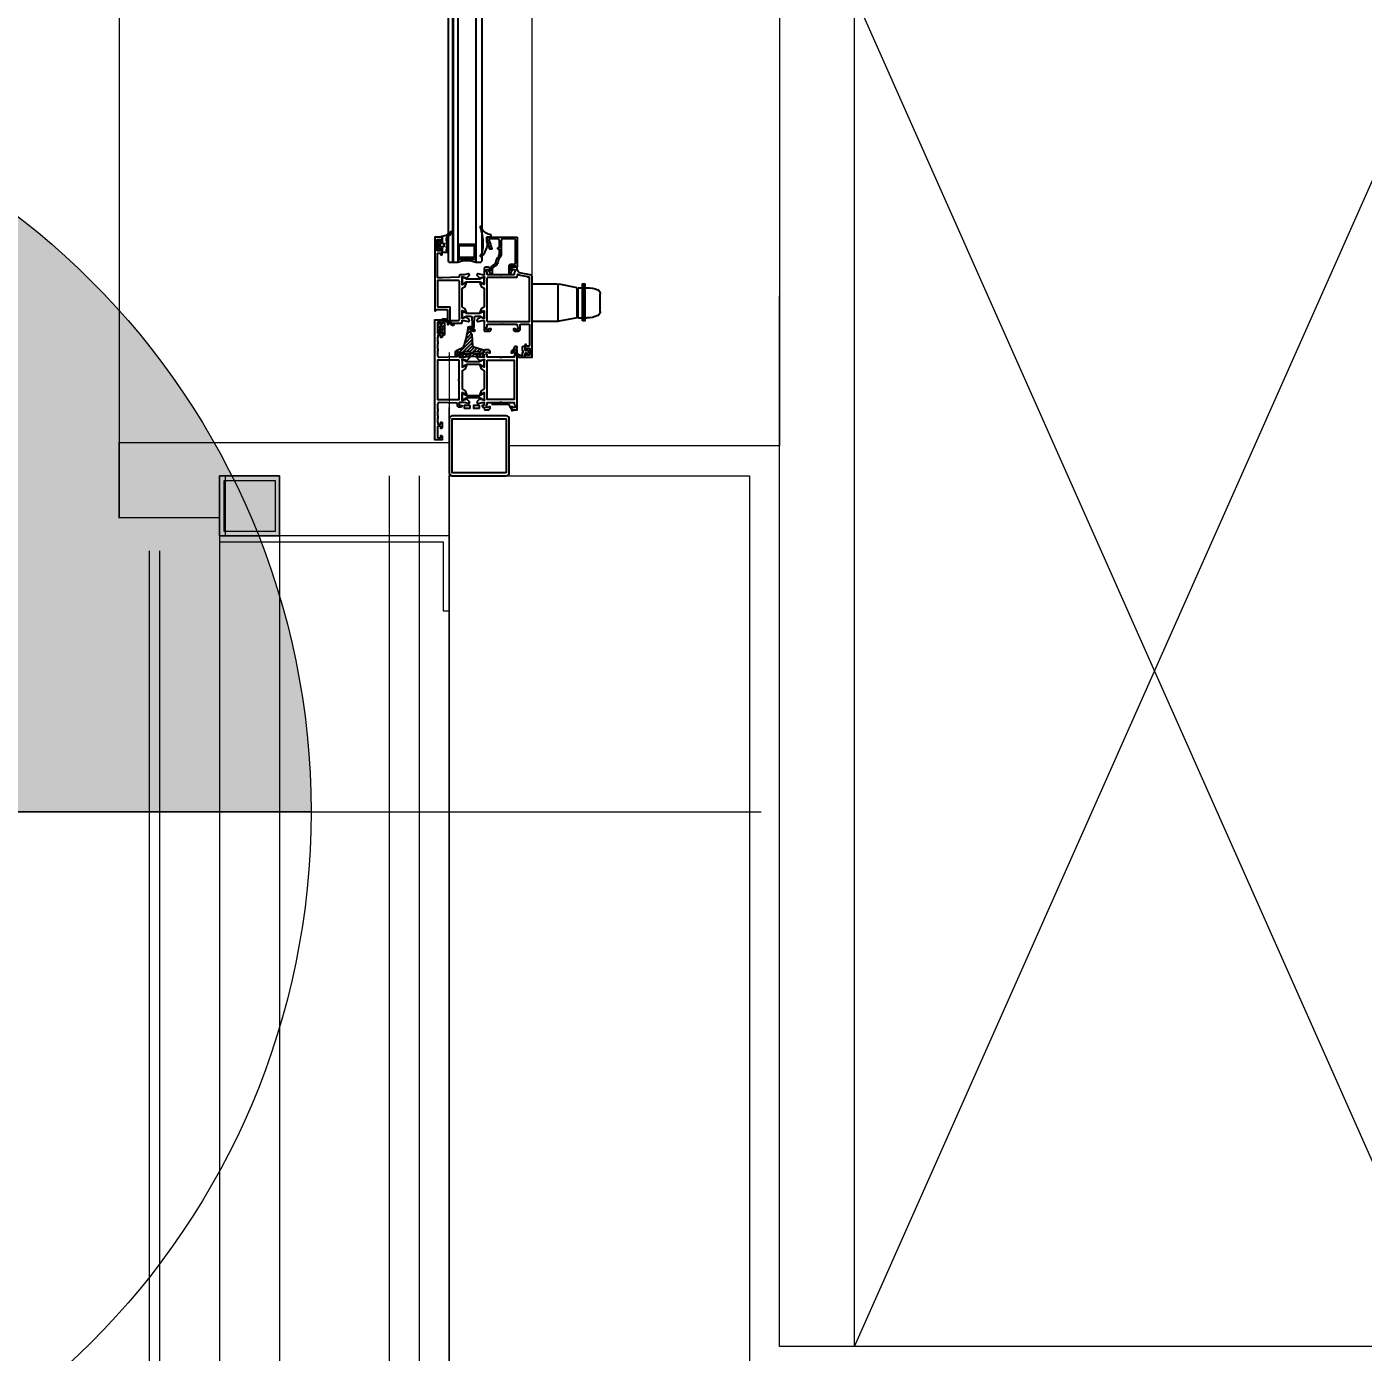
# Model space of a CAD drawing. Extents: x -9059 to 11889, y -1514 to 6575.
# Drawn here: x 1735.9 to 1825, y 2977.5 to 3065.8 of the extents above; entities that cross this region are included whole.
import ezdxf
from ezdxf.enums import TextEntityAlignment as Align

# ---------------------------------------------------------------- set-up
doc = ezdxf.new("R2010")
doc.units = 0
doc.header["$LTSCALE"] = 25
doc.header["$MEASUREMENT"] = 0
doc.layers.get('0').update_dxf_attribs({"color": 9, "lineweight": 9})
for name, color, linetype, lineweight in [('00', 9, 'Continuous', 9), ('05', 9, 'Continuous', 9), ('06D', 9, 'Continuous', 9), ('10', 9, 'Continuous', 9), ('14', 9, 'Continuous', 9), ('15', 9, 'Continuous', 9), ('21', 9, 'Continuous', 9), ('21 @ 10 (2)', 9, 'Continuous', 9), ('21 @ 10 (3)', 9, 'Continuous', 9), ('21 @ 20', 9, 'Continuous', 9), ('33', 9, 'BATTING', 9), ('40A', 9, 'Continuous', 9)]:
    doc.layers.add(name, color=color, linetype=linetype, lineweight=lineweight)
doc.styles.add('Arial', font='arial.ttf', dxfattribs={"height": 2.5})
doc.styles.add('MuuM_TEXT-STANDART', font='ARIALN.TTF')
doc.linetypes.add('BATTING', pattern='A,0.0001,-0.1,[134,ltypeshp.shx,S=0.1,R=0,X=-0.1,Y=0],-0.2,[134,ltypeshp.shx,S=0.1,R=180,X=0.1,Y=0],-0.1', length=0.4001)
doc.dimstyles.new('MuuM_DIM50', dxfattribs={"dimscale": 5, "dimtxt": 2, "dimasz": 1, "dimexe": 1, "dimexo": 1, "dimgap": 1, "dimtad": 1, "dimdec": 1, "dimrnd": 1, "dimdsep": 46, "dimtxsty": 'MuuM_TEXT-STANDART', "dimblk": 'ARCHTICK', "dimcen": 0, "dimdle": 0.2, "dimclrd": 256, "dimclre": 256, "dimclrt": 256, "dimadec": 0, "dimazin": 0, "dimtfac": 5, "dimtdec": 1, "dimtix": 1, "dimtmove": 2, "dimatfit": 3, "dimldrblk": 'DOT', "dimfxl": 5, "dimfxlon": 1, "dimtolj": 1, "dimlwd": -1, "dimlwe": -1, "dimarcsym": 0})

# ---------------------------------------------------------------- blocks, each defined once
blk = doc.blocks.new('p-s-profil')
at = {"layer": '10'}
blk.add_lwpolyline([(9, 15.3), (4.6, 15.3), (4.6, 0.4), (0, 0.4), (0, 0), (5, 0), (5, 14.9), (9, 14.9), (9, 15.3)], dxfattribs=at)
blk.add_lwpolyline([(9, 15.3), (4.6, 15.3), (4.6, 0.4), (0, 0.4), (0, 0), (5, 0), (5, 14.9), (9, 14.9), (9, 15.3)], dxfattribs=at)
blk = doc.blocks.new('p-kutu_profil_40x40')
h = blk.add_hatch(color=256)
h.dxf.hatch_style = 1
h.paths.add_polyline_path([(0, 0), (4, 0), (4, 4), (0, 4)])
h = blk.add_hatch(color=255)
h.dxf.hatch_style = 1
h.paths.add_polyline_path([(0, 0), (4, 0), (4, 4), (0, 4)])
blk.add_lwpolyline([(0, 0), (4, 0), (4, 4), (0, 4)], close=True)
at = {"layer": '10'}
for points in [[(0, 4), (4, 4), (4, 0), (0, 0)], [(0, 4), (4, 4), (4, 0), (0, 0)], [(0, 0), (4, 0), (4, 4), (0, 4)], [(0.3, 3.7), (3.7, 3.7), (3.7, 0.3), (0.3, 0.3)], [(0.3, 3.7), (3.7, 3.7), (3.7, 0.3), (0.3, 0.3)]]:
    blk.add_lwpolyline(points, close=True, dxfattribs=at)
blk = doc.blocks.new('P-DOG-PORSCHE')
at = {"layer": '06D', "lineweight": 25, "ltscale": 0.5}
h = blk.add_hatch(dxfattribs=at)
h.set_pattern_fill('ANSI31', color=256, scale=0.05, angle=450, style=0)
h.set_pattern_definition([(225, (-191.06147, 133.83068), (-0.1122532, 0.1122532), [])])
edge = h.paths.add_edge_path(flags=16)
edge.add_arc((-9.777, 2.488), 0.025, 270, 360)
edge.add_line((-9.752, 2.488), (-9.752, 2.588))
edge.add_arc((-9.777, 2.588), 0.025, 0, 90)
edge.add_line((-9.777, 2.613), (-9.957, 2.613))
edge.add_arc((-9.957, 2.588), 0.025, 90, 180)
edge.add_line((-9.982, 2.588), (-9.982, 2.488))
edge.add_arc((-9.957, 2.488), 0.025, 180, 270)
edge.add_line((-9.957, 2.463), (-9.777, 2.463))
edge = h.paths.add_edge_path()
edge.add_arc((-9.582, 2.493), 0.035, 180, 270, ccw=False)
edge.add_line((-9.617, 2.493), (-9.617, 2.573))
edge.add_arc((-9.602, 2.573), 0.015, 137.83076, 180, ccw=False)
edge.add_line((-9.613, 2.583), (-9.573, 2.625))
edge.add_arc((-9.602, 2.653), 0.04, 316.38691, 422.9563)
edge.add_line((-9.584, 2.689), (-9.673, 2.734))
edge.add_arc((-9.752, 2.578), 0.175, 62.9563, 90)
edge.add_line((-9.752, 2.753), (-9.982, 2.753))
edge.add_arc((-9.982, 2.578), 0.175, 90, 117.0437)
edge.add_line((-10.062, 2.734), (-10.15, 2.689))
edge.add_arc((-10.132, 2.653), 0.04, 117.0437, 223.61309)
edge.add_line((-10.161, 2.625), (-10.121, 2.583))
edge.add_arc((-10.132, 2.573), 0.015, 0, 42.16924, ccw=False)
edge.add_line((-10.117, 2.573), (-10.117, 2.493))
edge.add_arc((-10.152, 2.493), 0.035, 270, 360, ccw=False)
edge.add_line((-10.152, 2.458), (-10.432, 2.458))
edge.add_arc((-10.432, 2.418), 0.04, 90, 180)
edge.add_line((-10.472, 2.418), (-10.472, 2.273))
edge.add_arc((-10.422, 2.273), 0.05, 180, 220.03479)
edge.add_line((-10.46, 2.241), (-10.088, 1.707))
edge.add_arc((-10.057, 1.733), 0.04, 220.03479, 393.00426)
edge.add_line((-10.024, 1.755), (-10.342, 2.26))
edge.add_arc((-10.291, 2.292), 0.06, 33.85445, 213.00426, ccw=False)
edge.add_line((-10.241, 2.326), (-9.402, 2.326))
edge.add_arc((-9.402, 2.366), 0.04, 270, 360)
edge.add_line((-9.362, 2.366), (-9.362, 2.418))
edge.add_arc((-9.402, 2.418), 0.04, 360, 450)
edge.add_line((-9.402, 2.458), (-9.582, 2.458))
h = blk.add_hatch(dxfattribs=at)
h.set_pattern_fill('ANSI31', color=256, scale=0.05, style=0)
h.set_pattern_definition([(225, (-8.60164, -248.68329), (0.1122532, -0.1122532), [])])
h.paths.add_polyline_path([(-9.726, 0.305), (-9.914, 0.486, -0.203536), (-9.944, 0.558), (-9.944, 0.638, -0.380587), (-9.856, 0.738, 0.061836), (-8.599, 1.045, 0.189764), (-8.545, 1.094), (-8.354, 1.523, -0.285747), (-8.264, 1.578), (-7.974, 1.578, -0.414214), (-7.954, 1.558), (-7.954, 1.468, -0.414214), (-7.974, 1.448), (-8.189, 1.448, 0.414214), (-8.224, 1.413), (-8.224, 1.223, 0.414214), (-8.199, 1.198), (-8.119, 1.198, 0.414214), (-8.094, 1.223), (-8.094, 1.258, -0.414214), (-8.064, 1.288), (-7.998, 1.288, -0.296563), (-7.98, 1.276), (-7.92, 1.141, -0.104779), (-7.904, 1.068), (-7.904, 0.988, 0.081633), (-7.904, 0.008), (-7.904, -0.072, -0.104779), (-7.92, -0.145), (-7.98, -0.28, -0.296563), (-7.998, -0.292), (-8.064, -0.292, -0.414214), (-8.094, -0.262), (-8.094, -0.227, 0.414214), (-8.119, -0.202), (-8.199, -0.202, 0.414214), (-8.224, -0.227), (-8.224, -0.287, -0.414214), (-8.249, -0.312), (-8.344, -0.312, -0.328426), (-8.392, -0.276), (-8.61, 0.426, 0.309555), (-8.633, 0.443), (-9.436, 0.498, -0.394287), (-9.454, 0.518, 0.364538), (-9.496, 0.568, 0.068684), (-9.796, 0.578, 0.950368), (-9.794, 0.538, -0.000002), (-9.794, 0.538), (-9.643, 0.391, -0.999219)])
h.paths.add_polyline_path([(-8.294, 0.638), (-8.294, 0.978, -0.414214), (-8.264, 1.008), (-8.134, 1.008, -0.414214), (-8.104, 0.978), (-8.104, 0.638, -0.414214), (-8.134, 0.608), (-8.264, 0.608, -0.414214)], flags=16)
h.paths.add_polyline_path([(-8.264, 0.388), (-8.134, 0.388, -0.414214), (-8.104, 0.358), (-8.104, 0.018, -0.414214), (-8.134, -0.012), (-8.264, -0.012, -0.414214), (-8.294, 0.018), (-8.294, 0.358, -0.414214)], flags=16)
for p, q in [((-12.783, -3.536), (-12.783, -5.15)), ((-10.283, -5.15), (-10.283, -3.536)), ((-12.779, -5.236), (-10.287, -5.236)), ((-12.533, -6.536), (-12.767, -5.32)), ((-10.533, -6.536), (-10.299, -5.32)), ((-12.804, -6.88), (-10.327, -6.88)), ((-12.804, -6.88, 0), (-10.327, -6.88, 0)), ((-10.327, -7.03), (-12.804, -7.03)), ((-10.327, -7.03, 0), (-12.804, -7.03, 0)), ((-10.533, -6.536), (-12.533, -6.536)), ((-12.533, -6.584), (-12.533, -6.88)), ((-10.533, -6.584), (-12.533, -6.584)), ((-12.533, -6.584, 0), (-12.533, -6.88, 0)), ((-10.533, -6.584, 0), (-12.533, -6.584, 0)), ((-12.533, -7.03), (-12.533, -7.173)), ((-12.533, -7.03, 0), (-12.533, -7.173, 0)), ((-10.533, -6.584), (-10.533, -6.88)), ((-10.533, -6.584, 0), (-10.533, -6.88, 0)), ((-10.533, -7.03), (-10.533, -7.173)), ((-10.533, -7.03, 0), (-10.533, -7.173, 0)), ((-10.947, -8.061, 0), (-12.119, -8.061, 0))]:
    blk.add_line(p, q, dxfattribs=at)
at = {"layer": '06D'}
for points in [[(-117.783, 24), (-2.217, 24)], [(-13.177, -3.536), (-111.935, -3.535)], [(-118, -20), (-2, -20)]]:
    blk.add_lwpolyline(points, dxfattribs=at)
at = {"layer": '06D', "lineweight": 25, "ltscale": 0.5}
for points in [[(-15.979, 2.474, -0.220745), (-16.288, 1.88, 0.651907), (-16.232, 1.812, 0.176952), (-15.941, 2.127, -0.281357), (-15.797, 2.215), (-15.716, 2.215), (-15.703, 2.215), (-15.695, 2.214), (-15.688, 2.213), (-15.68, 2.21), (-15.674, 2.206), (-15.667, 2.2), (-15.662, 2.194), (-15.658, 2.187), (-15.655, 2.18), (-15.653, 2.165), (-15.653, 2.089), (-15.652, 2.086), (-15.652, 2.083), (-15.651, 2.08), (-15.649, 2.078), (-15.647, 2.075), (-15.644, 2.073), (-15.641, 2.071), (-15.638, 2.07), (-15.633, 2.069), (-15.553, 2.069), (-15.55, 2.069), (-15.547, 2.07), (-15.544, 2.071), (-15.541, 2.073), (-15.538, 2.075), (-15.536, 2.078), (-15.535, 2.08), (-15.533, 2.083), (-15.533, 2.089), (-15.533, 2.165), (-15.532, 2.172), (-15.53, 2.18), (-15.527, 2.187), (-15.523, 2.194), (-15.518, 2.2), (-15.512, 2.206), (-15.505, 2.21), (-15.497, 2.213), (-15.483, 2.215), (-15.475, 2.214), (-15.468, 2.213), (-15.46, 2.21), (-15.453, 2.206), (-15.447, 2.2), (-15.442, 2.194), (-15.438, 2.187), (-15.435, 2.18), (-15.433, 2.165), (-15.433, 2.089), (-15.432, 2.086), (-15.432, 2.083), (-15.431, 2.08), (-15.429, 2.078), (-15.427, 2.075), (-15.424, 2.073), (-15.421, 2.071), (-15.418, 2.07), (-15.413, 2.069), (-15.333, 2.069), (-15.33, 2.069), (-15.327, 2.07), (-15.324, 2.071), (-15.321, 2.073), (-15.318, 2.075), (-15.316, 2.078), (-15.315, 2.08), (-15.313, 2.083), (-15.313, 2.089), (-15.313, 2.165), (-15.312, 2.172), (-15.31, 2.18), (-15.307, 2.187), (-15.303, 2.194), (-15.298, 2.2), (-15.292, 2.206), (-15.285, 2.21), (-15.277, 2.213), (-15.263, 2.215), (-15.255, 2.214), (-15.248, 2.213), (-15.24, 2.21), (-15.233, 2.206), (-15.227, 2.2), (-15.222, 2.194), (-15.218, 2.187), (-15.215, 2.18), (-15.213, 2.165), (-15.213, 2.089), (-15.212, 2.086), (-15.212, 2.083), (-15.211, 2.08), (-15.209, 2.078), (-15.207, 2.075), (-15.204, 2.073), (-15.201, 2.071), (-15.198, 2.07), (-15.193, 2.069), (-15.113, 2.069), (-15.11, 2.069), (-15.107, 2.07), (-15.104, 2.071), (-15.101, 2.073), (-15.098, 2.075), (-15.096, 2.078), (-15.095, 2.08), (-15.093, 2.083), (-15.093, 2.089), (-15.093, 2.165), (-15.092, 2.172), (-15.09, 2.18), (-15.087, 2.187), (-15.083, 2.194), (-15.078, 2.2), (-15.072, 2.206), (-15.065, 2.21), (-15.057, 2.213), (-15.043, 2.215), (-15.035, 2.214), (-15.028, 2.213), (-15.02, 2.21), (-15.013, 2.206), (-15.007, 2.2), (-15.002, 2.194), (-14.998, 2.187), (-14.995, 2.18), (-14.993, 2.165), (-14.993, 2.089), (-14.992, 2.086), (-14.992, 2.083), (-14.991, 2.08), (-14.989, 2.078), (-14.987, 2.075), (-14.984, 2.073), (-14.981, 2.071), (-14.978, 2.07), (-14.973, 2.069), (-14.893, 2.069), (-14.89, 2.069), (-14.887, 2.07), (-14.884, 2.071), (-14.881, 2.073), (-14.878, 2.075), (-14.876, 2.078), (-14.875, 2.08), (-14.873, 2.083), (-14.873, 2.089), (-14.873, 2.427, 0.414214), (-14.903, 2.457), (-15.134, 2.457, -0.414214), (-15.164, 2.487), (-15.164, 2.552, -0.291535), (-15.152, 2.57), (-15.104, 2.59, 0.613042), (-15.102, 2.653), (-15.221, 2.716, 0.127095), (-15.284, 2.732), (-15.484, 2.732, 0.127095), (-15.547, 2.716), (-15.655, 2.659, 0.585233), (-15.656, 2.589), (-15.608, 2.565, -0.167811), (-15.604, 2.552), (-15.604, 2.487, -0.414214), (-15.634, 2.457), (-15.929, 2.457), (-15.929, 2.521, 0.394677), (-15.979, 2.474)], [(-7.904, 0.008, -0.081633), (-7.904, 0.988), (-7.904, 1.068, 0.104779), (-7.92, 1.141), (-7.98, 1.276, 0.296563), (-7.998, 1.288), (-8.064, 1.288, 0.414214), (-8.094, 1.258), (-8.094, 1.223, -0.414214), (-8.119, 1.198), (-8.199, 1.198, -0.414214), (-8.224, 1.223), (-8.224, 1.413, -0.414214), (-8.189, 1.448), (-7.974, 1.448, 0.414214), (-7.954, 1.468), (-7.954, 1.558, 0.414214), (-7.974, 1.578), (-8.264, 1.578, 0.285747), (-8.354, 1.523), (-8.545, 1.094, -0.189764), (-8.599, 1.045, -0.061836), (-9.856, 0.738, 0.380587), (-9.944, 0.638), (-9.944, 0.558, 0.203536), (-9.914, 0.486), (-9.726, 0.305, 0.999219), (-9.643, 0.391), (-9.794, 0.538, -0.950364), (-9.796, 0.578, -0.068684), (-9.496, 0.568, -0.364538), (-9.454, 0.518, 0.394287), (-9.436, 0.498), (-8.633, 0.443, -0.309555), (-8.61, 0.426), (-8.392, -0.276, 0.328426), (-8.344, -0.312), (-8.249, -0.312, 0.414214), (-8.224, -0.287), (-8.224, -0.227, -0.414214), (-8.199, -0.202), (-8.119, -0.202, -0.414214), (-8.094, -0.227), (-8.094, -0.262, 0.414214), (-8.064, -0.292), (-7.998, -0.292, 0.296563), (-7.98, -0.28), (-7.92, -0.145, 0.104779), (-7.904, -0.072), (-7.904, 0.008)]]:
    blk.add_lwpolyline(points, format="xyb", dxfattribs=at)
for points in [[(-9.582, 2.458, -0.414214), (-9.617, 2.493), (-9.617, 2.573, -0.186103), (-9.613, 2.583), (-9.573, 2.625, 0.501687), (-9.584, 2.689), (-9.673, 2.734, 0.118551), (-9.752, 2.753), (-9.982, 2.753, 0.118551), (-10.062, 2.734), (-10.15, 2.689, 0.501687), (-10.161, 2.625), (-10.121, 2.583, -0.186103), (-10.117, 2.573), (-10.117, 2.493, -0.414214), (-10.152, 2.458), (-10.432, 2.458, 0.414214), (-10.472, 2.418), (-10.472, 2.273, 0.176484), (-10.46, 2.241), (-10.088, 1.707, 0.940455), (-10.024, 1.755), (-10.342, 2.26, -0.992608), (-10.241, 2.326), (-9.402, 2.326, 0.414214), (-9.362, 2.366), (-9.362, 2.418, 0.414214), (-9.402, 2.458)], [(-9.777, 2.463, 0.414214), (-9.752, 2.488), (-9.752, 2.588, 0.414214), (-9.777, 2.613), (-9.957, 2.613, 0.414214), (-9.982, 2.588), (-9.982, 2.488, 0.414214), (-9.957, 2.463)], [(-13.117, 0.879), (-13.224, 1.066, -0.131652), (-13.228, 1.081), (-13.228, 1.106, -0.414214), (-13.198, 1.136), (-12.838, 1.136, -0.414214), (-12.808, 1.106), (-12.808, 1.081, -0.131652), (-12.812, 1.066), (-12.92, 0.879, 0.131652), (-12.933, 0.829), (-12.933, -0.017, 0.131652), (-12.92, -0.067), (-12.812, -0.254, -0.131652), (-12.808, -0.269), (-12.808, -0.294, -0.414214), (-12.838, -0.324), (-13.198, -0.324, -0.414214), (-13.228, -0.294), (-13.228, -0.269, -0.131652), (-13.224, -0.254), (-13.117, -0.067, 0.131652), (-13.103, -0.017), (-13.103, 0.829, 0.131652)], [(-10.551, 0.324, 0.403142), (-10.647, 0.224), (-10.647, -0.017, 0.131652), (-10.633, -0.067), (-10.526, -0.254, -0.131652), (-10.522, -0.269), (-10.522, -0.294, -0.414214), (-10.552, -0.324), (-10.912, -0.324, -0.414214), (-10.942, -0.294), (-10.942, -0.269, -0.131652), (-10.938, -0.254), (-10.83, -0.067, 0.131652), (-10.817, -0.017), (-10.817, 0.829, 0.131652), (-10.83, 0.879), (-10.938, 1.066, -0.131652), (-10.942, 1.081), (-10.942, 1.106, -0.414214), (-10.912, 1.136), (-10.552, 1.136, -0.414214), (-10.522, 1.106), (-10.522, 1.081, -0.131652), (-10.526, 1.066), (-10.633, 0.879, 0.131652), (-10.647, 0.829), (-10.647, 0.588, 0.403142), (-10.551, 0.488), (-9.695, 0.456, -0.962756), (-9.695, 0.356)], [(-8.294, 0.64, 0.414214), (-8.264, 0.61), (-8.134, 0.61, 0.414214), (-8.104, 0.64), (-8.104, 0.98, 0.414214), (-8.134, 1.01), (-8.264, 1.01, 0.414214), (-8.294, 0.98)], [(-7.432, -0.017, 0.131652), (-7.419, -0.067), (-7.311, -0.254, -0.131652), (-7.307, -0.269), (-7.307, -0.294, -0.414214), (-7.337, -0.324), (-7.697, -0.324, -0.414214), (-7.727, -0.294), (-7.727, -0.269, -0.131652), (-7.723, -0.254), (-7.616, -0.067, 0.131652), (-7.602, -0.017), (-7.602, 0.829, 0.131652), (-7.616, 0.879), (-7.723, 1.065, -0.131652), (-7.727, 1.08), (-7.727, 1.106, -0.414214), (-7.697, 1.136), (-7.337, 1.136, -0.414214), (-7.307, 1.106), (-7.307, 1.08, -0.131652), (-7.311, 1.065), (-7.419, 0.879, 0.131652), (-7.432, 0.829)], [(-5.361, -0.017, -0.131652), (-5.375, -0.067), (-5.482, -0.254, 0.131652), (-5.486, -0.269), (-5.486, -0.294, 0.414214), (-5.456, -0.324), (-5.096, -0.324, 0.414214), (-5.066, -0.294), (-5.066, -0.269, 0.131652), (-5.07, -0.254), (-5.178, -0.067, -0.131652), (-5.191, -0.017), (-5.191, 0.829, -0.131652), (-5.178, 0.879), (-5.07, 1.065, 0.131652), (-5.066, 1.08), (-5.066, 1.106, 0.414214), (-5.096, 1.136), (-5.456, 1.136, 0.414214), (-5.486, 1.106), (-5.486, 1.08, 0.131652), (-5.482, 1.065), (-5.375, 0.879, -0.131652), (-5.361, 0.829)], [(-15.917, -0.534), (-15.917, -0.754, -0.414214), (-15.947, -0.784), (-15.985, -0.784, -0.356389), (-16.083, -0.704, 0.262181), (-16.597, -0.111, -0.316752), (-16.617, -0.083, -0.499585), (-16.578, -0.054, 0.048291), (-16.023, -0.196, 0.086497), (-14.924, -0.192, 0.16681), (-14.696, -0.081, -0.169383), (-14.676, -0.067), (-14.663, -0.064, -0.513067), (-14.616, -0.13, -0.159858), (-15.191, -0.51, -0.178819), (-15.557, -0.528), (-15.576, -0.517, 0.13005), (-15.626, -0.504), (-15.887, -0.504, 0.414214)]]:
    blk.add_lwpolyline(points, format="xyb", close=True, dxfattribs=at)
at = {"layer": '06D', "lineweight": 25, "ltscale": 0.5, "elevation": 0}
blk.add_lwpolyline([(-10.327, -6.88), (-12.804, -6.88), (-12.804, -7.03), (-10.327, -7.03)], close=True, dxfattribs=at)
at = {"layer": '06D', "lineweight": 25, "ltscale": 0.5}
for centre, radius, start, end in [((-11.883, -5.15), 0.9, 180, 190.88553), ((-11.183, -5.15), 0.9, 349.11447, 0), ((-11.14, -7.268, 0), 1.396, 176.09739, 206.73977), ((-12.119, -7.761, 0), 0.3, 206.73977, 270), ((-10.947, -7.761, 0), 0.3, 270, 333.26023), ((-11.926, -7.268, 0), 1.396, 333.26023, 3.90261)]:
    blk.add_arc(centre, radius, start, end, dxfattribs=at)
at = {"layer": '10', "lineweight": 25, "ltscale": 0.5}
for p, q in [((-15.447, 1.436), (-15.447, 0.236)), ((-14.447, 1.436), (-14.447, 0.236)), ((-4.779, -0.815), (-4.779, -0.985)), ((-4.779, -0.985), (-4.779, -1.946)), ((-4.779, -1.946), (-4.279, -2.216))]:
    blk.add_line(p, q, dxfattribs=at)
at = {"layer": '10', "const_width": 0.1}
blk.add_lwpolyline([(4.783, 17.3), (2.783, 17.3), (2.783, 24), (-2.217, 24), (-2.217, 2), (-4.569, 2)], dxfattribs=at)
at = {"layer": '10', "lineweight": 25, "ltscale": 0.5}
for points in [[(-13.277, 1.342, 0.459137), (-13.241, 1.37), (-13.187, 2.464), (-13.187, 2.734, 0.414214), (-13.237, 2.784), (-14.817, 2.784, 0.414214), (-14.847, 2.754), (-14.847, 2.594, 0.414214), (-14.817, 2.564), (-14.717, 2.564), (-14.717, 2.514, -0.414214), (-14.767, 2.464), (-15.077, 2.464, -0.414214), (-15.147, 2.534), (-15.147, 2.554, -0.414214), (-15.137, 2.564), (-15.037, 2.564, 0.414214), (-14.987, 2.614), (-14.987, 2.764, 0.414214), (-15.037, 2.814), (-15.707, 2.814, 0.414214), (-15.757, 2.764), (-15.757, 2.614, 0.414214), (-15.707, 2.564), (-15.607, 2.564, -0.414214), (-15.597, 2.554), (-15.597, 2.534, -0.414214), (-15.667, 2.464), (-15.887, 2.464, -0.414214), (-15.897, 2.474), (-15.897, 2.954, -0.414214), (-15.887, 2.964), (-11.022, 2.964, -0.535184), (-10.999, 2.93), (-11.017, 2.886), (-11.047, 2.886, 0.414214), (-11.077, 2.856), (-11.077, 2.144, 0.414214), (-11.047, 2.114), (-10.102, 2.114, -0.535184), (-10.079, 2.08), (-10.089, 2.055, -0.302776), (-10.117, 2.036), (-10.147, 2.036, 0.414214), (-10.177, 2.006), (-10.177, 1.174, -0.414214), (-10.207, 1.144), (-10.325, 1.144, 0.414214), (-10.355, 1.114), (-10.355, 0.999), (-10.286, 0.738, -0.700084), (-10.393, 0.663), (-10.411, 0.675), (-10.582, 0.848, -0.607471), (-10.567, 0.908, 0.283637), (-10.544, 0.93), (-10.495, 1.114, 1.229391), (-10.545, 1.144), (-11.019, 1.144), (-10.857, 0.878, -0.859449), (-10.887, 0.853), (-11.132, 0.945), (-11.254, 1.144), (-12.499, 1.144), (-12.62, 0.945), (-12.865, 0.853, -0.859449), (-12.896, 0.878), (-12.733, 1.144), (-13.207, 1.144, 1.229391), (-13.258, 1.114), (-13.208, 0.93, 0.283637), (-13.186, 0.908, -0.607471), (-13.17, 0.848), (-13.341, 0.675), (-13.359, 0.663, -0.700084), (-13.467, 0.738), (-13.397, 0.999), (-13.397, 1.244, -0.474196), (-13.277, 1.342)], [(-4.477, -0.336, -0.414222), (-4.397, -0.416), (-4.397, -0.586, -0.414214), (-4.547, -0.736), (-4.587, -0.736, -0.414214), (-4.597, -0.726), (-4.597, -0.665, -0.366034), (-4.572, -0.635, 0.365977), (-4.547, -0.606), (-4.547, -0.516, 0.414214), (-4.577, -0.486), (-4.687, -0.486, 0.365977), (-4.716, -0.511, -0.365977), (-4.746, -0.536), (-4.867, -0.536, 0.414214), (-4.897, -0.566), (-4.897, -1.406), (-4.927, -1.436), (-4.897, -1.466), (-4.897, -2.306, 0.414214), (-4.867, -2.336), (-4.746, -2.336, -0.365977), (-4.716, -2.361, 0.365977), (-4.687, -2.386), (-4.577, -2.386, 0.414214), (-4.547, -2.356), (-4.547, -2.266, 0.365977), (-4.572, -2.236, -0.366034), (-4.597, -2.206), (-4.597, -2.146, -0.414214), (-4.587, -2.136), (-4.547, -2.136, -0.414214), (-4.397, -2.286), (-4.397, -2.526, -0.414214), (-4.407, -2.536), (-8.387, -2.536, -0.414214), (-8.397, -2.526), (-8.397, -2.286, -0.414214), (-8.247, -2.136), (-8.207, -2.136, -0.414214), (-8.197, -2.146), (-8.197, -2.206, -0.366034), (-8.222, -2.236, 0.365977), (-8.247, -2.266), (-8.247, -2.356, 0.414214), (-8.217, -2.386), (-8.107, -2.386, 0.365977), (-8.077, -2.361, -0.365977), (-8.048, -2.336), (-7.927, -2.336, 0.414214), (-7.897, -2.306), (-7.897, -1.466), (-7.867, -1.436), (-7.897, -1.406), (-7.897, -0.566, 0.414214), (-7.927, -0.536), (-8.048, -0.536, -0.365977), (-8.077, -0.511, 0.365977), (-8.107, -0.486), (-8.217, -0.486, 0.414214), (-8.247, -0.516), (-8.247, -0.606, 0.365977), (-8.222, -0.635, -0.366034), (-8.197, -0.665), (-8.197, -0.726, -0.414214), (-8.207, -0.736), (-8.247, -0.736, -0.414214), (-8.397, -0.586), (-8.397, -0.416, -0.414214), (-8.317, -0.336), (-8.247, -0.336, 0.414214), (-8.217, -0.306), (-8.217, -0.286, -0.414214), (-8.117, -0.186), (-8.107, -0.186, -0.414214), (-8.097, -0.196), (-8.097, -0.306, 0.414214), (-8.067, -0.336), (-7.927, -0.336, 0.414214), (-7.897, -0.306), (-7.897, -0.19), (-7.967, 0.071, -0.700084), (-7.859, 0.146), (-7.841, 0.133), (-7.67, -0.039, -0.607471), (-7.686, -0.1, 0.283637), (-7.708, -0.121), (-7.758, -0.305, 1.229391), (-7.707, -0.336), (-7.233, -0.336), (-7.394, -0.071, -0.713664), (-7.37, -0.042), (-7.12, -0.136), (-6.999, -0.336), (-5.795, -0.336), (-5.673, -0.136), (-5.423, -0.042, -0.713664), (-5.399, -0.071), (-5.561, -0.336), (-5.086, -0.336, 1.229391), (-5.036, -0.305), (-5.085, -0.121, 0.283637), (-5.108, -0.1, -0.607471), (-5.124, -0.039), (-4.953, 0.133), (-4.935, 0.146, -0.700084), (-4.827, 0.071), (-4.897, -0.19), (-4.897, -0.306, 0.414214), (-4.867, -0.336), (-4.727, -0.336, 0.414214), (-4.697, -0.306), (-4.697, -0.196, -0.414214), (-4.687, -0.186), (-4.677, -0.186, -0.414214), (-4.577, -0.286), (-4.577, -0.306, 0.414214), (-4.547, -0.336), (-4.477, -0.336)]]:
    blk.add_lwpolyline(points, format="xyb", dxfattribs=at)
for points in [[(-11.247, 1.964), (-10.407, 1.964, -0.414214), (-10.357, 1.914), (-10.357, 1.374, -0.414214), (-10.407, 1.324), (-12.967, 1.324, -0.414214), (-13.017, 1.374), (-13.017, 2.784), (-11.307, 2.784, -0.414214), (-11.257, 2.734), (-11.257, 1.974, 0.414214)], [(-9.217, 2.764), (-9.217, 2.774), (-8.95, 2.774), (-8.95, 2.764), (-8.8, 2.764), (-8.8, 2.774), (-8.47, 2.774), (-8.47, 2.764), (-8.32, 2.764), (-8.32, 2.774), (-8.001, 2.774, -0.425337), (-7.901, 2.671), (-7.946, 1.483, -0.403083), (-7.976, 1.454), (-8.097, 1.454, 0.414214), (-8.217, 1.334), (-8.217, 1.244, 0.414214), (-8.117, 1.144), (-8.107, 1.144, 0.414214), (-8.097, 1.154), (-8.097, 1.304, -0.414214), (-8.067, 1.334), (-7.927, 1.334, -0.414214), (-7.897, 1.304), (-7.897, 0.999), (-7.967, 0.738, 0.700084), (-7.859, 0.663), (-7.841, 0.675), (-7.67, 0.848, 0.607471), (-7.686, 0.908, -0.283637), (-7.708, 0.93), (-7.758, 1.114, -1.229391), (-7.707, 1.144), (-7.233, 1.144), (-7.396, 0.878, 0.859449), (-7.365, 0.853), (-7.12, 0.945), (-6.999, 1.144), (-5.795, 1.144), (-5.673, 0.945), (-5.428, 0.853, 0.859449), (-5.398, 0.878), (-5.561, 1.144), (-5.086, 1.144, -1.229391), (-5.036, 1.114), (-5.085, 0.93, -0.283637), (-5.108, 0.908, 0.607471), (-5.124, 0.848), (-4.953, 0.675), (-4.935, 0.663, 0.700084), (-4.827, 0.738), (-4.897, 0.999), (-4.897, 1.304, -0.414214), (-4.867, 1.334), (-4.727, 1.334, -0.414214), (-4.697, 1.304), (-4.697, 1.154, 0.414214), (-4.687, 1.144), (-4.677, 1.144, 0.414214), (-4.577, 1.244), (-4.577, 1.334, 0.414214), (-4.697, 1.454), (-4.818, 1.454, -0.403083), (-4.848, 1.483), (-4.893, 2.671, -0.425337), (-4.793, 2.774), (-4.474, 2.774), (-4.474, 2.764), (-4.324, 2.764), (-4.324, 2.774), (-3.994, 2.774), (-3.994, 2.764), (-3.844, 2.764), (-3.844, 2.774), (-3.577, 2.774), (-3.577, 2.764), (-3.447, 2.764), (-3.447, 2.594, -0.414214), (-3.477, 2.564), (-3.577, 2.564), (-3.577, 2.514, 0.414214), (-3.527, 2.464), (-3.217, 2.464, 0.414214), (-3.147, 2.534), (-3.147, 2.554, 0.414214), (-3.157, 2.564), (-3.257, 2.564, -0.414214), (-3.307, 2.614), (-3.307, 2.734, -0.414214), (-3.257, 2.784), (-2.587, 2.784, -0.414214), (-2.537, 2.734), (-2.537, 2.614, -0.414214), (-2.587, 2.564), (-2.687, 2.564, 0.414214), (-2.697, 2.554), (-2.697, 2.534, 0.414214), (-2.627, 2.464), (-2.407, 2.464, 0.414214), (-2.397, 2.474), (-2.397, 2.954, 0.414214), (-2.407, 2.964), (-10.387, 2.964, 0.414214), (-10.397, 2.954), (-10.397, 2.474, 0.414214), (-10.387, 2.464), (-10.167, 2.464, 0.414214), (-10.097, 2.534), (-10.097, 2.554, 0.414214), (-10.107, 2.564), (-10.207, 2.564, -0.414214), (-10.257, 2.614), (-10.257, 2.734, -0.414214), (-10.207, 2.784), (-9.537, 2.784, -0.414214), (-9.487, 2.734), (-9.487, 2.614, -0.414214), (-9.537, 2.564), (-9.637, 2.564, 0.414214), (-9.647, 2.554), (-9.647, 2.534, 0.414214), (-9.577, 2.464), (-9.267, 2.464, 0.414214), (-9.217, 2.514), (-9.217, 2.564), (-9.317, 2.564, -0.414214), (-9.347, 2.594), (-9.347, 2.764)], [(-15.489, 2.598, 0.359904), (-15.514, 2.569), (-15.514, 2.393, 0.414214), (-15.484, 2.363), (-15.284, 2.363, 0.414214), (-15.254, 2.393), (-15.254, 2.569, 0.359904), (-15.278, 2.598, 0.094739)], [(0, -1.8, -0.414214), (-0.2, -2), (-3.8, -2, -0.414214), (-4, -1.8), (-4, 1.8, -0.414214), (-3.8, 2), (-0.2, 2, -0.414214), (0, 1.8)], [(-14.547, 1.306, 0.414214), (-14.577, 1.336), (-15.317, 1.336, 0.414214), (-15.347, 1.306), (-15.347, 0.366, 0.414214), (-15.317, 0.336), (-14.577, 0.336, 0.414214), (-14.547, 0.366)], [(-4.499, 0.64, -0.414214), (-4.529, 0.61), (-4.659, 0.61, -0.414214), (-4.689, 0.64), (-4.689, 0.98, -0.414214), (-4.659, 1.01), (-4.529, 1.01, -0.414214), (-4.499, 0.98)], [(-13.548, -0.536, -0.365977), (-13.577, -0.511, 0.365977), (-13.607, -0.486), (-13.717, -0.486, 0.414214), (-13.747, -0.516), (-13.747, -0.606, 0.365977), (-13.722, -0.635, -0.366034), (-13.697, -0.665), (-13.697, -0.726, -0.414214), (-13.707, -0.736), (-13.747, -0.736, -0.414214), (-13.897, -0.586), (-13.897, -0.416, -0.414214), (-13.817, -0.336), (-13.397, -0.336, 0.493043), (-13.368, -0.298), (-13.467, 0.071, -0.700084), (-13.359, 0.146), (-13.341, 0.133), (-13.17, -0.039, -0.607471), (-13.186, -0.1, 0.283637), (-13.208, -0.121), (-13.258, -0.305, 1.229391), (-13.207, -0.336), (-12.786, -0.336, 0.585524), (-12.761, -0.29), (-12.894, -0.071, -0.713664), (-12.87, -0.042), (-12.62, -0.136), (-12.507, -0.321, 0.261412), (-12.482, -0.336), (-11.271, -0.336, 0.261412), (-11.245, -0.321), (-11.132, -0.136), (-10.882, -0.042, -0.713664), (-10.858, -0.071), (-10.992, -0.29, 0.585524), (-10.966, -0.336), (-10.545, -0.336, 1.229391), (-10.495, -0.305), (-10.544, -0.121, 0.283637), (-10.567, -0.1, -0.607471), (-10.582, -0.039), (-10.411, 0.133), (-10.393, 0.146, -0.700084), (-10.286, 0.071), (-10.355, -0.19), (-10.355, -0.306, 0.414214), (-10.325, -0.336), (-9.677, -0.336, -0.414214), (-9.647, -0.366), (-9.647, -0.686, -0.414222), (-9.747, -0.786), (-9.787, -0.786, -0.414214), (-9.797, -0.776), (-9.797, -0.665, -0.366034), (-9.772, -0.635, 0.365977), (-9.747, -0.606), (-9.747, -0.516, 0.414214), (-9.777, -0.486), (-9.887, -0.486, 0.365977), (-9.916, -0.511, -0.365977), (-9.946, -0.536), (-10.067, -0.536, 0.414214), (-10.097, -0.566), (-10.097, -1.506), (-10.127, -1.536), (-10.097, -1.566), (-10.097, -2.506, 0.414214), (-10.067, -2.536), (-9.946, -2.536, -0.365977), (-9.916, -2.561, 0.365977), (-9.887, -2.586), (-9.777, -2.586, 0.414214), (-9.747, -2.556), (-9.747, -2.466, 0.365977), (-9.772, -2.436, -0.366034), (-9.797, -2.406), (-9.797, -2.296, -0.414214), (-9.787, -2.286), (-9.747, -2.286, -0.414214), (-9.647, -2.386), (-9.647, -2.586, -0.414214), (-9.797, -2.736), (-10.067, -2.736, 0.414214), (-10.097, -2.766), (-10.097, -3.326, 0.414214), (-10.067, -3.356), (-8.677, -3.356, 0.414214), (-8.647, -3.326), (-8.647, -3.166, 0.414214), (-8.677, -3.136), (-8.747, -3.136), (-8.747, -3.086, -0.414214), (-8.697, -3.036), (-8.442, -3.036, -0.414214), (-8.372, -3.106), (-8.372, -3.126, -0.414214), (-8.382, -3.136), (-8.457, -3.136, 0.414214), (-8.507, -3.186), (-8.507, -3.326, 0.414214), (-8.457, -3.376), (-8.087, -3.376, 0.414214), (-8.037, -3.326), (-8.037, -3.186, 0.414214), (-8.087, -3.136), (-8.162, -3.136, -0.414214), (-8.172, -3.126), (-8.172, -3.106, -0.414214), (-8.102, -3.036), (-7.927, -3.036, -0.414214), (-7.897, -3.066), (-7.897, -3.506, -0.414214), (-7.927, -3.536), (-13.197, -3.536, -0.363975), (-13.394, -3.37), (-13.497, -2.783, 0.36397), (-13.793, -2.536), (-13.867, -2.536, -0.414214), (-13.897, -2.506), (-13.897, -2.286, -0.414214), (-13.747, -2.136), (-13.707, -2.136, -0.414214), (-13.697, -2.146), (-13.697, -2.206, -0.366034), (-13.722, -2.236, 0.365977), (-13.747, -2.266), (-13.747, -2.356, 0.414214), (-13.717, -2.386), (-13.607, -2.386, 0.365977), (-13.577, -2.361, -0.365977), (-13.548, -2.336), (-13.427, -2.336, 0.414214), (-13.397, -2.306), (-13.397, -1.466), (-13.367, -1.436), (-13.397, -1.406), (-13.397, -0.566, 0.414214), (-13.427, -0.536)], [(-8.294, 0.02, 0.414214), (-8.264, -0.01), (-8.134, -0.01, 0.414214), (-8.104, 0.02), (-8.104, 0.36, 0.414214), (-8.134, 0.39), (-8.264, 0.39, 0.414214), (-8.294, 0.36)], [(-4.499, 0.02, -0.414214), (-4.529, -0.01), (-4.659, -0.01, -0.414214), (-4.689, 0.02), (-4.689, 0.36, -0.414214), (-4.659, 0.39), (-4.529, 0.39, -0.414214), (-4.499, 0.36)], [(-15.104, -1.315), (-15.104, -1.275, 0.414214), (-15.134, -1.245), (-15.174, -1.245, 0.414214), (-15.204, -1.275), (-15.204, -1.295, -0.414214), (-15.254, -1.345), (-15.684, -1.345, -0.414214), (-15.784, -1.245), (-15.784, -0.696, -0.414214), (-15.734, -0.646), (-15.682, -0.646, -0.127567), (-15.648, -0.654, 0.09888), (-15.23, -0.788, -0.367727), (-15.204, -0.817, 0.399482), (-15.174, -0.845), (-15.134, -0.845, 0.414214), (-15.104, -0.815), (-15.104, -0.724, 0.400329), (-15.151, -0.674, -0.114933), (-15.588, -0.551, 0.127017), (-15.685, -0.526), (-15.874, -0.526, 0.414214), (-15.904, -0.556), (-15.904, -2.496, 0.414214), (-15.874, -2.526), (-13.954, -2.526, 0.414214), (-13.924, -2.496), (-13.924, -2.436, 0.414214), (-13.954, -2.406), (-13.974, -2.406), (-13.974, -2.106), (-13.704, -2.106), (-13.683, -2.141, 0.414214), (-13.642, -2.152), (-13.472, -2.053, 0.767327), (-13.49, -1.986), (-13.994, -1.986, 0.414214), (-14.094, -2.086), (-14.094, -2.356, -0.414214), (-14.144, -2.406), (-15.734, -2.406, -0.414214), (-15.784, -2.356), (-15.784, -1.565, -0.414214), (-15.684, -1.465), (-14.77, -1.465, 0.172094), (-14.568, -1.394, -0.126051), (-14.208, -1.228, 0.197455), (-14.003, -1.097), (-13.895, -0.942, -0.244698), (-13.747, -0.866), (-13.468, -0.866, 0.767327), (-13.441, -0.764), (-13.639, -0.65, 0.57735), (-13.684, -0.676), (-13.684, -0.746), (-13.747, -0.746, 0.244698), (-13.993, -0.873), (-14.096, -1.028, -0.197455), (-14.224, -1.11, 0.126051), (-14.639, -1.3, -0.178336), (-14.77, -1.345), (-15.074, -1.345, -0.414214)], [(-13.196, -3.356, -0.207097), (-13.247, -3.333), (-13.247, -3.236), (-13.265, -3.236), (-13.35, -2.757, 0.106114), (-13.421, -2.582, -0.602221), (-13.396, -2.536), (-13.347, -2.536, 0.162278), (-13.287, -2.516), (-13.247, -2.516, 0.414214), (-13.217, -2.486), (-13.217, -0.566, -0.414214), (-13.167, -0.516), (-10.327, -0.516, -0.414214), (-10.277, -0.566), (-10.277, -3.356)], [(-8.113, -3.156), (-8.173, -3.156), (-8.173, -3.076, -0.236068), (-8.093, -3.036), (-7.929, -3.036, 0.414214), (-7.879, -2.986), (-7.879, -2.814, 0.557109), (-8.602, -2.367, 0.284432), (-8.643, -2.434, 0.557109), (-8.535, -2.501, -0.59685), (-8.031, -2.856, -2.161979), (-8.066, -2.886), (-8.208, -2.886, -1), (-8.328, -2.886), (-8.593, -2.886, 0.414214), (-8.643, -2.936), (-8.643, -2.986, 0.414214), (-8.593, -3.036), (-8.443, -3.036, -0.236068), (-8.363, -3.076), (-8.363, -3.156), (-8.423, -3.156), (-8.423, -3.189, 0.323522), (-8.389, -3.237), (-8.296, -3.268, 0.019238), (-8.288, -3.27), (-8.248, -3.27, 0.019238), (-8.241, -3.268), (-8.148, -3.237, 0.323522), (-8.113, -3.189)]]:
    blk.add_lwpolyline(points, format="xyb", close=True, dxfattribs=at)
for points in [[(-7.707, 1.334), (-7.707, 1.804), (-7.697, 1.804), (-7.697, 2.304), (-7.707, 2.304), (-7.707, 2.774), (-5.087, 2.774), (-5.087, 2.304), (-5.097, 2.304), (-5.097, 1.804), (-5.087, 1.804), (-5.087, 1.334), (-6.322, 1.334), (-6.322, 1.354), (-6.472, 1.354), (-6.472, 1.334)], [(-0.2, -1.8), (-0.2, 1.8), (-3.8, 1.8), (-3.8, -1.8)], [(-7.697, -0.536), (-7.697, -2.336), (-5.097, -2.336), (-5.097, -0.536)]]:
    blk.add_lwpolyline(points, close=True, dxfattribs=at)
at = {"layer": '14'}
blk.add_lwpolyline([(-2, -20), (-2, -2)], dxfattribs=at)
at = {"layer": '15', "lineweight": 25, "ltscale": 0.5}
for p, q in [((-105.946, 2.074), (-16.805, 2.074)), ((-17.022, 2.074), (-14.297, 2.074)), ((-14.247, 2.024), (-14.297, 2.074)), ((-14.247, 2.024), (-14.247, 1.436)), ((-105.995, 1.774), (-16.805, 1.774)), ((-105.995, 1.736), (-16.805, 1.736)), ((-105.978, 1.436), (-16.805, 1.436)), ((-17.022, 1.774), (-14.247, 1.774)), ((-17.022, 1.736), (-14.247, 1.736)), ((-17.022, 1.436), (-14.247, 1.436)), ((-105.978, 0.236), (-16.805, 0.236)), ((-17.022, 0.236), (-14.247, 0.236)), ((-14.247, 0.236), (-14.247, -0.114)), ((-105.978, -0.164), (-16.805, -0.164)), ((-17.022, -0.164), (-14.753, -0.164)), ((-17.022, -0.164), (-14.297, -0.164)), ((-14.247, -0.114), (-14.297, -0.164))]:
    blk.add_line(p, q, dxfattribs=at)
blk.add_arc((-12.497, 0.836), 1.85, 161.07536, 198.92464, dxfattribs=at)
blk = doc.blocks.new('_ArchTick')
at = {"color": 0, "linetype": 'ByBlock', "const_width": 0.15}
blk.add_lwpolyline([(-0.5, -0.5), (0.5, 0.5)], dxfattribs=at)
blk = doc.blocks.new('*D1002')
at = {"transparency": 16777216}
for p, q in [((1826.058, 2961.865), (1826.058, 2975.325)), ((1900.502, 2961.865), (1900.502, 2975.325)), ((1901.502, 2970.325), (1825.058, 2970.325))]:
    blk.add_line(p, q, dxfattribs=at)
at = {"transparency": 16777216, "xscale": 5, "yscale": 5, "zscale": 5, "rotation": 180}
blk.add_blockref('_ArchTick', (1826.058, 2970.325), dxfattribs=at)
at = {"transparency": 16777216, "xscale": 5, "yscale": 5, "zscale": 5}
blk.add_blockref('_ArchTick', (1900.502, 2970.325), dxfattribs=at)
at = {"transparency": 16777216, "insert": (1863.28, 2980.325), "char_height": 10, "attachment_point": 5, "style": 'MuuM_TEXT-STANDART'}
blk.add_mtext('\\A1;74', dxfattribs=at)
blk = doc.blocks.new('_Dot')
at = {"color": 0, "linetype": 'ByBlock', "lineweight": -2}
blk.add_line((-0.5, 0), (-1, 0), dxfattribs=at)
at = {"color": 0, "linetype": 'ByBlock', "const_width": 0.5}
blk.add_lwpolyline([(-0.25, 0, 1), (0.25, 0, 1)], format="xyb", close=True, dxfattribs=at)
blk = doc.blocks.new('DOT')
at = {"color": 0, "linetype": 'ByBlock'}
blk.add_line((-0.5, 0), (-1, 0), dxfattribs=at)
at = {"color": 0, "linetype": 'ByBlock', "const_width": 0.5}
blk.add_lwpolyline([(-0.25, 0, 1), (0.25, 0, 1)], format="xyb", close=True, dxfattribs=at)
blk = doc.blocks.new('zazazas')
at = {"layer": '05'}
blk.add_lwpolyline([(1478.24, 2788.151), (1518.24, 2788.151), (1518.24, 2698.151), (1478.24, 2698.151)], close=True, dxfattribs=at)
for points in [[(1478.24, 2788.151), (1518.24, 2698.151)], [(1478.24, 2698.151), (1518.24, 2788.151)]]:
    blk.add_lwpolyline(points, dxfattribs=at)
blk = doc.blocks.new('0a_elevationtarget-p')
h = blk.add_hatch(color=256)
h.paths.add_polyline_path([(2.5, 0, 0.414214), (0, 2.5), (0, 0)])
h.paths.add_polyline_path([(0, 0), (-2.5, 0, 0.414214), (0, -2.5)])
blk.add_lwpolyline([(16.6046, 0), (-4, 0)])
blk.add_circle((0, 0), 2.5)
at = {"layer": '40A'}
blk.add_lwpolyline([(-2.5, 0), (2.5, 0)], dxfattribs=at)
at = {"style": 'Arial'}
blk.add_attdef('BITMISKOT', text='', height=2, dxfattribs=at).set_placement((4.5, 0), align=Align.BOTTOM_LEFT)
blk.add_attdef('KABAKOT', text='', height=2, dxfattribs=at).set_placement((4.5, -0.5921), align=Align.TOP_LEFT)
blk = doc.blocks.new('*U1292')
at = {"layer": '21 @ 10 (2)', "xscale": 10, "yscale": 10, "zscale": -10, "rotation": 180}
blk.add_blockref('0a_elevationtarget-p', (1704.85, 3013.499), dxfattribs=at)
at = {"layer": '21 @ 10 (3)', "xscale": 10, "yscale": 10, "zscale": -10, "rotation": 180}
blk.add_blockref('0a_elevationtarget-p', (1704.85, 3013.499), dxfattribs=at)
at = {"layer": '21 @ 20', "xscale": 20, "yscale": 20, "zscale": -20, "rotation": 180}
blk.add_blockref('0a_elevationtarget-p', (1704.85, 3013.499), dxfattribs=at)

msp = doc.modelspace()

# ---------------------------------------------------------------- linework, layer by layer
at = {"layer": '00'}
msp.add_lwpolyline([(1764.058, 2975.873), (1764.058, 3035.873), (1784.058, 3035.873), (1784.058, 2975.873), (1784.058, 2975.873)], dxfattribs=at)
at = {"layer": '06D'}
for points in [[(1764.058, 3044.09), (1764.058, 2859.1)], [(1748.758, 3035.873), (1748.758, 2855.873)], [(1752.758, 3035.873), (1752.758, 2855.873)], [(1760.058, 3035.873), (1760.058, 2855.873)]]:
    msp.add_lwpolyline(points, dxfattribs=at)
at = {"layer": '10'}
for points in [[(1744.058, 3030.873), (1744.058, 2860.873)], [(1744.758, 3030.873), (1744.758, 2860.873)]]:
    msp.add_lwpolyline(points, dxfattribs=at)
at = {"layer": '14'}
for points in [[(1786.058, 2977.873), (1786.058, 3047.873)], [(1786.058, 2913.873), (1826.058, 2913.873), (1826.058, 2977.873), (1786.058, 2977.873)]]:
    msp.add_lwpolyline(points, dxfattribs=at)
at = {"layer": '33', "ltscale": 0.2, "flags": 128}
msp.add_lwpolyline([(1762.058, 3035.873), (1762.058, 2855.873)], dxfattribs=at)

# ---------------------------------------------------------------- block references
at = {"xscale": -1, "rotation": 90}
msp.add_blockref('P-DOG-PORSCHE', (1766.058, 3035.873), dxfattribs=at)
msp.add_blockref('zazazas', (312.818, 279.722))
at = {"rotation": 90}
for name, p in [('p-s-profil', (1764.058, 3026.873)), ('p-kutu_profil_40x40', (1752.758, 3031.873))]:
    msp.add_blockref(name, p, dxfattribs=at)
at = {"layer": '21', "color": 6}
msp.add_blockref('*U1292', (0, 0), dxfattribs=at)

# ---------------------------------------------------------------- dimensions: what is measured, and where the dimension line sits
dim = msp.add_linear_dim(base=(1826.058, 2970.325), p1=(1900.502, 2956.865), p2=(1826.058, 2956.865), dimstyle='MuuM_DIM50', override={"dimldrblk": 'DOT', "dimfxl": 3})
dim.commit()
dim.dimension.update_dxf_attribs({"geometry": '*D1002', "text_midpoint": (1863.28, 2980.325)})

doc.saveas('drawing.dxf')
